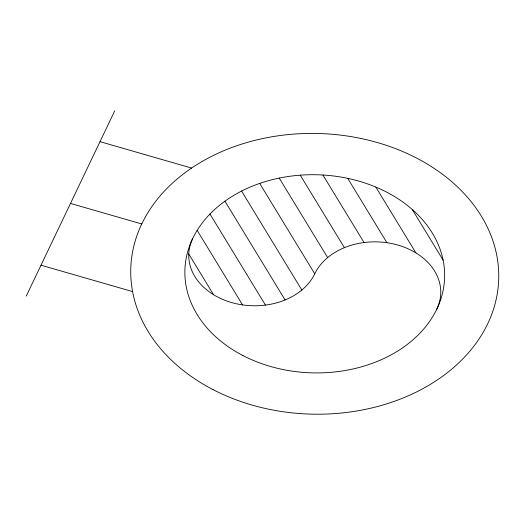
<?xml version="1.0" encoding="UTF-8"?>
<svg xmlns="http://www.w3.org/2000/svg" width="525" height="525" viewBox="0 0 525 525"><rect width="100%" height="100%" fill="white"/><g stroke="black" fill="none" stroke-linecap="round" stroke-linejoin="round"><path stroke-width="0.79" d="M26.25 296.087L114.758 110.782M100.013 141.665L191.599 168.059M70.507 203.438L141.743 223.965M41.002 265.204L132.589 291.592M412.269 209.501L443.1 260.118M375.828 187.071L415.931 252.919M347.734 178.356L386.938 242.727M322.914 175.009L364.048 242.543M300.228 175.166L344.393 247.675M279.221 178.08L327.652 257.598M259.685 183.415L314.744 273.814A64.956 49.54 1.6 0 1 397.93 245.083A64.956 49.54 1.6 0 1 436.866 309.002M241.572 191.08L301.836 290.03M224.936 201.173L285.101 299.952M209.974 214.016L265.447 305.084M197.151 230.357L242.55 304.907M188.77 254.008L213.557 294.709M314.744 273.814A64.956 49.54 1.6 0 1 231.558 302.544A64.956 49.54 1.6 0 1 192.623 238.626M213.032 389.616A184.045 140.365 1.6 0 0 498.402 284.668A184.045 140.365 1.6 0 0 232.805 147.157A184.045 140.365 1.6 0 0 213.032 389.616M242.944 355.556A129.911 99.081 1.6 0 0 444.386 281.479A129.911 99.081 1.6 0 0 256.902 184.413A129.911 99.081 1.6 0 0 242.944 355.556"/></g></svg>
